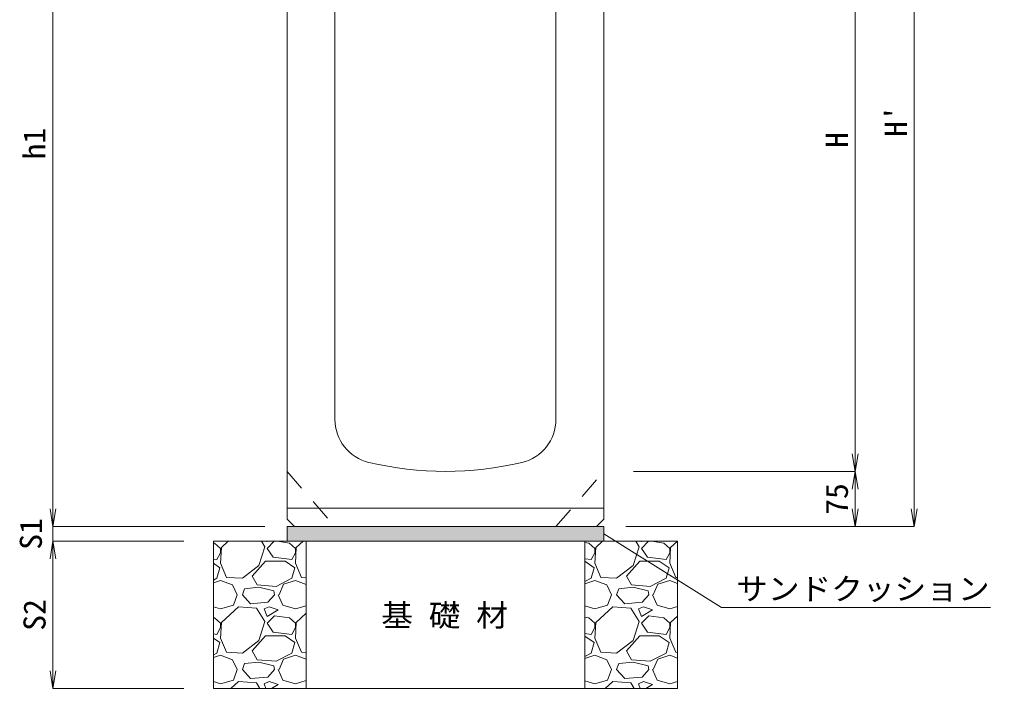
# Model space of a CAD drawing. Units: millimetres at full size; details may follow other scales. Extents: x 164402 to 209100, y 872507 to 885397.
# Drawn here: x 194869 to 196187, y 875187 to 876096 of the extents above; entities that cross this region are included whole.
import ezdxf
from ezdxf.enums import TextEntityAlignment as Align

# ---------------------------------------------------------------- set-up
doc = ezdxf.new("R2010")
doc.units = ezdxf.units.MM
doc.header["$LTSCALE"] = 40
doc.linetypes.add('USER1', pattern=[1.35, 0.75, -0.6])
for name, color, linetype, lineweight in [('0_2', 7, 'Continuous', 13), ('ハッチング', 7, 'Continuous', 5), ('寸法線', 7, 'Continuous', 13), ('本体', 2, 'Continuous', 13), ('補助線', 8, 'Continuous', 13), ('ﾊｯﾁﾝｸﾞ', 7, 'Continuous', 5)]:
    doc.layers.add(name, color=color, linetype=linetype, lineweight=lineweight)
doc.layers.add('文字', color=7, linetype='Continuous')
doc.styles.add('ＭＳ 明朝', font='')
doc.styles.get('ＭＳ 明朝').set_extended_font_data('MS Mincho')

# ---------------------------------------------------------------- blocks, each defined once
blk = doc.blocks.new('open_arrow')
at = {"color": 0, "linetype": 'Continuous', "lineweight": -2}
blk.add_lwpolyline([(7.5, 1.25), (0, 0), (7.5, -1.25)], dxfattribs=at)

msp = doc.modelspace()

# ---------------------------------------------------------------- hatches: boundary and pattern name
at = {"layer": 'ハッチング'}
msp.add_hatch(color=8, dxfattribs=at).paths.add_polyline_path([(195232.4, 875407.29), (195232.4, 875387.29), (195662.4, 875387.29), (195662.4, 875407.29)])

# ---------------------------------------------------------------- linework, layer by layer
at = {"layer": '0_2', "lineweight": 20}
for p, q in [((195652.4, 875407.29), (195242.4, 875407.29)), ((195132.4, 875387.29), (195762.4, 875387.29)), ((195132.4, 875387.29), (195132.4, 875187.29)), ((195762.4, 875187.29), (195762.4, 875387.29)), ((195132.4, 875187.29), (195762.4, 875187.29))]:
    msp.add_line(p, q, dxfattribs=at)
at = {"layer": '0_2'}
msp.add_lwpolyline([(195232.4, 875387.29), (195662.4, 875387.29), (195662.4, 875407.29), (195232.4, 875407.29)], close=True, dxfattribs=at)
at = {"layer": '寸法線'}
for p, q in [((196083.61, 875407.29), (196083.61, 876508.48)), ((194914.71, 876447.29), (194914.71, 875407.29)), ((196003.61, 875482.29), (196003.61, 876382.29)), ((195702.4, 875482.29), (196003.61, 875482.29)), ((195702.4, 875482.29), (196003.61, 875482.29)), ((196003.61, 875407.29), (196003.61, 875482.29)), ((194914.71, 875455.29), (194914.71, 875339.29)), ((195202.4, 875407.29), (194914.71, 875407.29)), ((195202.4, 875407.29), (194914.71, 875407.29)), ((195692.4, 875407.29), (196003.61, 875407.29)), ((195692.4, 875407.29), (196083.61, 875407.29)), ((195092.4, 875387.29), (194914.71, 875387.29)), ((194914.71, 875387.29), (194914.71, 875187.29)), ((195092.4, 875387.29), (194914.71, 875387.29)), ((195092.4, 875187.29), (194914.71, 875187.29))]:
    msp.add_line(p, q, dxfattribs=at)
msp.add_lwpolyline([(195662.4, 875397.29), (195821.99, 875297.58), (196187.24, 875297.58)], dxfattribs=at)
at = {"layer": '本体', "lineweight": 20}
for p, q in [((195232.4, 876471.29), (195232.4, 875417.29)), ((195662.4, 876458.48), (195662.4, 875417.29))]:
    msp.add_line(p, q, dxfattribs=at)
at = {"layer": '本体'}
for p, q in [((195297.4, 876322.29), (195297.4, 875552.81)), ((195597.4, 875552.81), (195597.4, 876322.29)), ((195232.4, 875417.29), (195242.4, 875407.29)), ((195652.4, 875407.29), (195662.4, 875417.29)), ((195242.4, 875407.29), (195652.4, 875407.29))]:
    msp.add_line(p, q, dxfattribs=at)
at = {"layer": '本体', "linetype": 'USER1', "lineweight": 9}
for p, q in [((195232.4, 875482.29), (195297.4, 875407.29)), ((195597.4, 875407.29), (195662.4, 875482.29))]:
    msp.add_line(p, q, dxfattribs=at)
at = {"layer": '本体', "lineweight": 9}
msp.add_line((195232.4, 875432.29), (195662.4, 875432.29), dxfattribs=at)
at = {"layer": '本体'}
for centre, radius, start, end in [((195357.4, 875552.81), 60, 180, 256.65764), ((195537.4, 875552.81), 60, 283.34236, 0), ((195447.4, 875932.29), 450, 256.65764, 283.34236)]:
    msp.add_arc(centre, radius, start, end, dxfattribs=at)
at = {"layer": '補助線', "lineweight": 20}
for p, q in [((195258.4, 875387.29), (195258.4, 875187.29)), ((195636.4, 875187.29), (195636.4, 875387.29))]:
    msp.add_line(p, q, dxfattribs=at)
at = {"layer": 'ﾊｯﾁﾝｸﾞ'}
for p, q in [((195134.15, 875384.87), (195132.4, 875385.13)), ((195142.28, 875377.76), (195134.15, 875384.87)), ((195152.61, 875387.29), (195143.29, 875378.77)), ((195202.22, 875379.79), (195197.64, 875387.29)), ((195205.11, 875387.29), (195205.27, 875386.9)), ((195214.8, 875387.29), (195205.27, 875377.76)), ((195205.27, 875386.9), (195205.91, 875387.29)), ((195235.75, 875384.87), (195219.64, 875387.29)), ((195243.88, 875377.76), (195235.75, 875384.87)), ((195254.21, 875387.29), (195244.89, 875378.77)), ((195642.15, 875384.87), (195636.4, 875385.73)), ((195650.28, 875377.76), (195642.15, 875384.87)), ((195660.61, 875387.29), (195651.29, 875378.77)), ((195710.22, 875379.79), (195705.64, 875387.29)), ((195713.11, 875387.29), (195713.27, 875386.9)), ((195722.8, 875387.29), (195713.27, 875377.76)), ((195713.27, 875386.9), (195713.91, 875387.29)), ((195743.75, 875384.87), (195727.64, 875387.29)), ((195751.88, 875377.76), (195743.75, 875384.87)), ((195762.21, 875387.29), (195752.89, 875378.77)), ((195137.2, 875362.52), (195142.28, 875371.66)), ((195143.29, 875378.77), (195142.28, 875357.44)), ((195142.28, 875371.66), (195142.28, 875377.76)), ((195194.09, 875354.39), (195202.22, 875379.79)), ((195205.27, 875377.76), (195213.4, 875365.57)), ((195238.8, 875362.52), (195243.88, 875371.66)), ((195244.89, 875378.77), (195243.88, 875357.44)), ((195243.88, 875371.66), (195243.88, 875377.76)), ((195645.2, 875362.52), (195650.28, 875371.66)), ((195651.29, 875378.77), (195650.28, 875357.44)), ((195650.28, 875371.66), (195650.28, 875377.76)), ((195702.09, 875354.39), (195710.22, 875379.79)), ((195713.27, 875377.76), (195721.4, 875365.57)), ((195746.8, 875362.52), (195751.88, 875371.66)), ((195752.89, 875378.77), (195751.88, 875357.44)), ((195751.88, 875371.66), (195751.88, 875377.76)), ((195132.4, 875363.09), (195137.2, 875362.52)), ((195132.4, 875357.48), (195141.26, 875351.34)), ((195142.28, 875357.44), (195150.4, 875338.13)), ((195184.95, 875340.17), (195203.24, 875360.49)), ((195203.24, 875360.49), (195229.65, 875360.49)), ((195213.4, 875365.57), (195238.8, 875362.52)), ((195229.65, 875360.49), (195242.86, 875351.34)), ((195243.88, 875357.44), (195252, 875338.13)), ((195636.4, 875363.57), (195645.2, 875362.52)), ((195636.4, 875360.25), (195649.26, 875351.34)), ((195650.28, 875357.44), (195658.4, 875338.13)), ((195692.95, 875340.17), (195711.24, 875360.49)), ((195711.24, 875360.49), (195737.65, 875360.49)), ((195721.4, 875365.57), (195746.8, 875362.52)), ((195737.65, 875360.49), (195750.86, 875351.34)), ((195751.88, 875357.44), (195760, 875338.13)), ((195141.26, 875351.34), (195137.2, 875337.12)), ((195171.74, 875337.12), (195194.09, 875354.39)), ((195242.86, 875351.34), (195238.8, 875337.12)), ((195649.26, 875351.34), (195645.2, 875337.12)), ((195679.74, 875337.12), (195702.09, 875354.39)), ((195750.86, 875351.34), (195746.8, 875337.12)), ((195137.2, 875337.12), (195132.4, 875334.6)), ((195132.4, 875330.98), (195142.28, 875334.07)), ((195142.28, 875334.07), (195158.53, 875327.97)), ((195150.4, 875338.13), (195171.74, 875337.12)), ((195192.06, 875327.97), (195184.95, 875340.17)), ((195238.8, 875337.12), (195217.46, 875325.94)), ((195227.62, 875328.99), (195243.88, 875334.07)), ((195243.88, 875334.07), (195258.4, 875328.62)), ((195252, 875338.13), (195258.4, 875337.83)), ((195645.2, 875337.12), (195636.4, 875332.51)), ((195636.4, 875329.73), (195650.28, 875334.07)), ((195650.28, 875334.07), (195666.53, 875327.97)), ((195658.4, 875338.13), (195679.74, 875337.12)), ((195700.06, 875327.97), (195692.95, 875340.17)), ((195746.8, 875337.12), (195725.46, 875325.94)), ((195735.62, 875328.99), (195751.88, 875334.07)), ((195751.88, 875334.07), (195762.4, 875330.12)), ((195760, 875338.13), (195762.4, 875338.02)), ((195158.53, 875327.97), (195164.63, 875314.77)), ((195171.74, 875314.77), (195174.79, 875322.89)), ((195194.09, 875324.93), (195174.79, 875322.89)), ((195217.46, 875325.94), (195192.06, 875327.97)), ((195214.41, 875319.85), (195194.09, 875324.93)), ((195215.43, 875314.77), (195214.41, 875319.85)), ((195221.52, 875314.77), (195227.62, 875328.99)), ((195666.53, 875327.97), (195672.63, 875314.77)), ((195679.74, 875314.77), (195682.79, 875322.89)), ((195702.09, 875324.93), (195682.79, 875322.89)), ((195725.46, 875325.94), (195700.06, 875327.97)), ((195722.41, 875319.85), (195702.09, 875324.93)), ((195723.43, 875314.77), (195722.41, 875319.85)), ((195729.52, 875314.77), (195735.62, 875328.99)), ((195159.55, 875300.54), (195164.63, 875314.77)), ((195182.92, 875302.57), (195171.74, 875314.77)), ((195206.28, 875304.61), (195182.92, 875302.57)), ((195215.43, 875314.77), (195206.28, 875304.61)), ((195220.51, 875314.77), (195226.6, 875300.54)), ((195667.55, 875300.54), (195672.63, 875314.77)), ((195690.92, 875302.57), (195679.74, 875314.77)), ((195714.28, 875304.61), (195690.92, 875302.57)), ((195723.43, 875314.77), (195714.28, 875304.61)), ((195728.51, 875314.77), (195734.6, 875300.54)), ((195132.4, 875298.37), (195142.28, 875295.46)), ((195142.28, 875295.46), (195159.55, 875300.54)), ((195166.66, 875298.51), (195143.29, 875277.17)), ((195191.04, 875296.48), (195166.66, 875298.51)), ((195202.22, 875278.19), (195191.04, 875296.48)), ((195208.32, 875298.51), (195201.2, 875295.46)), ((195201.2, 875295.46), (195205.27, 875285.3)), ((195205.27, 875285.3), (195220.51, 875294.45)), ((195220.51, 875294.45), (195208.32, 875298.51)), ((195226.6, 875300.54), (195243.88, 875295.46)), ((195243.88, 875295.46), (195258.4, 875299.73)), ((195636.4, 875299.54), (195650.28, 875295.46)), ((195650.28, 875295.46), (195667.55, 875300.54)), ((195674.66, 875298.51), (195651.29, 875277.17)), ((195699.04, 875296.48), (195674.66, 875298.51)), ((195710.22, 875278.19), (195699.04, 875296.48)), ((195716.32, 875298.51), (195709.2, 875295.46)), ((195709.2, 875295.46), (195713.27, 875285.3)), ((195713.27, 875285.3), (195728.51, 875294.45)), ((195728.51, 875294.45), (195716.32, 875298.51)), ((195734.6, 875300.54), (195751.88, 875295.46)), ((195751.88, 875295.46), (195762.4, 875298.56)), ((195134.15, 875283.27), (195132.4, 875283.53)), ((195142.28, 875276.16), (195134.15, 875283.27)), ((195194.09, 875252.79), (195202.22, 875278.19)), ((195215.43, 875286.32), (195205.27, 875276.16)), ((195235.75, 875283.27), (195215.43, 875286.32)), ((195243.88, 875276.16), (195235.75, 875283.27)), ((195258.4, 875289.5), (195244.89, 875277.17)), ((195642.15, 875283.27), (195636.4, 875284.13)), ((195650.28, 875276.16), (195642.15, 875283.27)), ((195702.09, 875252.79), (195710.22, 875278.19)), ((195723.43, 875286.32), (195713.27, 875276.16)), ((195743.75, 875283.27), (195723.43, 875286.32)), ((195751.88, 875276.16), (195743.75, 875283.27)), ((195762.4, 875285.85), (195752.89, 875277.17)), ((195137.2, 875260.92), (195142.28, 875270.06)), ((195143.29, 875277.17), (195142.28, 875255.84)), ((195142.28, 875270.06), (195142.28, 875276.16)), ((195205.27, 875276.16), (195213.4, 875263.97)), ((195238.8, 875260.92), (195243.88, 875270.06)), ((195244.89, 875277.17), (195243.88, 875255.84)), ((195243.88, 875270.06), (195243.88, 875276.16)), ((195645.2, 875260.92), (195650.28, 875270.06)), ((195651.29, 875277.17), (195650.28, 875255.84)), ((195650.28, 875270.06), (195650.28, 875276.16)), ((195713.27, 875276.16), (195721.4, 875263.97)), ((195746.8, 875260.92), (195751.88, 875270.06)), ((195752.89, 875277.17), (195751.88, 875255.84)), ((195751.88, 875270.06), (195751.88, 875276.16)), ((195132.4, 875261.49), (195137.2, 875260.92)), ((195132.4, 875255.88), (195141.26, 875249.74)), ((195142.28, 875255.84), (195150.4, 875236.53)), ((195171.74, 875235.52), (195194.09, 875252.79)), ((195184.95, 875238.57), (195203.24, 875258.89)), ((195203.24, 875258.89), (195229.65, 875258.89)), ((195213.4, 875263.97), (195238.8, 875260.92)), ((195229.65, 875258.89), (195242.86, 875249.74)), ((195243.88, 875255.84), (195252, 875236.53)), ((195636.4, 875261.97), (195645.2, 875260.92)), ((195636.4, 875258.65), (195649.26, 875249.74)), ((195650.28, 875255.84), (195658.4, 875236.53)), ((195679.74, 875235.52), (195702.09, 875252.79)), ((195692.95, 875238.57), (195711.24, 875258.89)), ((195711.24, 875258.89), (195737.65, 875258.89)), ((195721.4, 875263.97), (195746.8, 875260.92)), ((195737.65, 875258.89), (195750.86, 875249.74)), ((195751.88, 875255.84), (195760, 875236.53)), ((195141.26, 875249.74), (195137.2, 875235.52)), ((195192.06, 875226.37), (195184.95, 875238.57)), ((195242.86, 875249.74), (195238.8, 875235.52)), ((195649.26, 875249.74), (195645.2, 875235.52)), ((195700.06, 875226.37), (195692.95, 875238.57)), ((195750.86, 875249.74), (195746.8, 875235.52)), ((195137.2, 875235.52), (195132.4, 875233)), ((195132.4, 875229.38), (195142.28, 875232.47)), ((195142.28, 875232.47), (195158.53, 875226.37)), ((195150.4, 875236.53), (195171.74, 875235.52)), ((195158.53, 875226.37), (195164.63, 875213.17)), ((195217.46, 875224.34), (195192.06, 875226.37)), ((195238.8, 875235.52), (195217.46, 875224.34)), ((195221.52, 875213.17), (195227.62, 875227.39)), ((195227.62, 875227.39), (195243.88, 875232.47)), ((195243.88, 875232.47), (195258.4, 875227.02)), ((195252, 875236.53), (195258.4, 875236.23)), ((195645.2, 875235.52), (195636.4, 875230.91)), ((195636.4, 875228.13), (195650.28, 875232.47)), ((195650.28, 875232.47), (195666.53, 875226.37)), ((195658.4, 875236.53), (195679.74, 875235.52)), ((195666.53, 875226.37), (195672.63, 875213.17)), ((195725.46, 875224.34), (195700.06, 875226.37)), ((195746.8, 875235.52), (195725.46, 875224.34)), ((195729.52, 875213.17), (195735.62, 875227.39)), ((195735.62, 875227.39), (195751.88, 875232.47)), ((195751.88, 875232.47), (195762.4, 875228.52)), ((195760, 875236.53), (195762.4, 875236.42)), ((195159.55, 875198.94), (195164.63, 875213.17)), ((195171.74, 875213.17), (195174.79, 875221.29)), ((195182.92, 875200.97), (195171.74, 875213.17)), ((195194.09, 875223.33), (195174.79, 875221.29)), ((195214.41, 875218.25), (195194.09, 875223.33)), ((195215.43, 875213.17), (195206.28, 875203.01)), ((195215.43, 875213.17), (195214.41, 875218.25)), ((195220.51, 875213.17), (195226.6, 875198.94)), ((195667.55, 875198.94), (195672.63, 875213.17)), ((195679.74, 875213.17), (195682.79, 875221.29)), ((195690.92, 875200.97), (195679.74, 875213.17)), ((195702.09, 875223.33), (195682.79, 875221.29)), ((195722.41, 875218.25), (195702.09, 875223.33)), ((195723.43, 875213.17), (195714.28, 875203.01)), ((195723.43, 875213.17), (195722.41, 875218.25)), ((195728.51, 875213.17), (195734.6, 875198.94)), ((195142.28, 875193.86), (195159.55, 875198.94)), ((195206.28, 875203.01), (195182.92, 875200.97)), ((195226.6, 875198.94), (195243.88, 875193.86)), ((195650.28, 875193.86), (195667.55, 875198.94)), ((195714.28, 875203.01), (195690.92, 875200.97)), ((195734.6, 875198.94), (195751.88, 875193.86)), ((195132.4, 875196.77), (195142.28, 875193.86)), ((195166.66, 875196.91), (195156.12, 875187.29)), ((195191.04, 875194.88), (195166.66, 875196.91)), ((195195.68, 875187.29), (195191.04, 875194.88)), ((195208.32, 875196.91), (195201.2, 875193.86)), ((195201.2, 875193.86), (195203.83, 875187.29)), ((195220.51, 875192.85), (195208.32, 875196.91)), ((195211.24, 875187.29), (195220.51, 875192.85)), ((195243.88, 875193.86), (195258.4, 875198.13)), ((195258.4, 875187.9), (195257.72, 875187.29)), ((195636.4, 875197.94), (195650.28, 875193.86)), ((195674.66, 875196.91), (195664.12, 875187.29)), ((195699.04, 875194.88), (195674.66, 875196.91)), ((195703.68, 875187.29), (195699.04, 875194.88)), ((195716.32, 875196.91), (195709.2, 875193.86)), ((195709.2, 875193.86), (195711.83, 875187.29)), ((195728.51, 875192.85), (195716.32, 875196.91)), ((195719.24, 875187.29), (195728.51, 875192.85)), ((195751.88, 875193.86), (195762.4, 875196.96))]:
    msp.add_line(p, q, dxfattribs=at)

# ---------------------------------------------------------------- block references
at = {"layer": '寸法線'}
for p, xscale, yscale, rotation in [((196003.61, 875482.29), 3.2, 3.2, 90), ((196003.61, 875482.29), 3.2, 3.2, 270), ((194914.71, 875407.29), 3.2, 3.2, 90), ((194914.71, 875407.29), 3.2, 3.2, 90), ((196003.61, 875407.29), 3.2, 3.2, 90), ((196083.61, 875407.29), 3.2, 3.2, 90), ((195662.4, 875397.29), 0.16, 0.16, 328), ((194914.71, 875387.29), 3.2, 3.2, 270), ((194914.71, 875387.29), 3.2, 3.2, 270), ((194914.71, 875187.29), 3.2, 3.2, 90)]:
    msp.add_blockref('open_arrow', p, dxfattribs=dict(at, xscale=xscale, yscale=yscale, rotation=rotation))

# ---------------------------------------------------------------- texts
at = {"layer": '寸法線', "style": 'ＭＳ 明朝', "width": 1.05}
for s, p in [("H'", (196058.61, 875957.88)), ('h1', (194889.37, 875927.29)), ('H', (195978.61, 875932.29)), ('75', (195978.61, 875444.79)), ('S1', (194884.71, 875397.29)), ('S2', (194889.71, 875287.29))]:
    msp.add_text(s, height=30.02, rotation=90, dxfattribs=at).set_placement(p, align=Align.MIDDLE_CENTER)
msp.add_text('サンドクッション', height=30.02, dxfattribs=at).set_placement((195841.99, 875337.69), align=Align.TOP_LEFT)
at = {"layer": '文字', "style": 'ＭＳ 明朝', "width": 1.05}
msp.add_text('基 礎 材', height=30.02, dxfattribs=at).set_placement((195360.29, 875262.82), align=Align.BOTTOM_LEFT)

doc.saveas('drawing.dxf')
